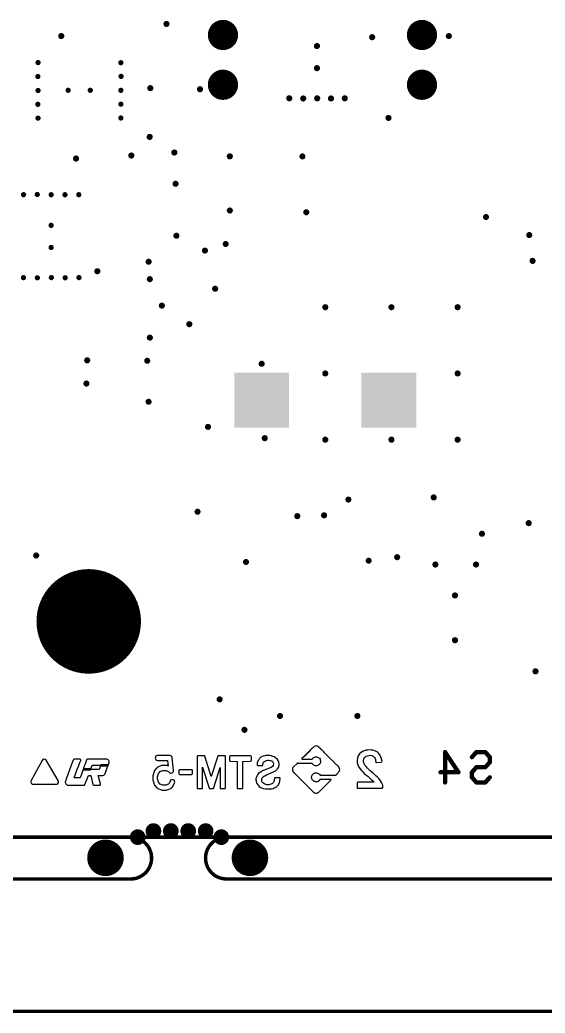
# Model space of a CAD drawing. Header units: inches. Extents: x -10 to 237, y -10 to 218.
# Drawn here: x 81 to 111.2, y -10.1 to 46.9 of the extents above; entities that cross this region are included whole.
import ezdxf

# ---------------------------------------------------------------- set-up
doc = ezdxf.new("R2010")
doc.units = ezdxf.units.IN
doc.header["$MEASUREMENT"] = 0
doc.layers.get('0').update_dxf_attribs({"color": 1})
doc.layers.add('1_DRL', color=12, linetype='Continuous')
doc.layers.add('3_GBS', color=52, linetype='Continuous')

# ---------------------------------------------------------------- blocks, each defined once
blk = doc.blocks.new('D10ROUND0_3X0_3')
at = {"const_width": 0.15}
blk.add_lwpolyline([(0.075, 0, 1), (-0.075, 0, 1), (0.075, 0)], format="xyb", dxfattribs=at)
blk = doc.blocks.new('D11ROUND0_35001X0_35001')
at = {"const_width": 0.175005}
blk.add_lwpolyline([(0.087502, 0, 1), (-0.087502, 0, 1), (0.087502, 0)], format="xyb", dxfattribs=at)
blk = doc.blocks.new('D16ROUND3_29999X3_29999')
at = {"const_width": 1.649995}
blk.add_lwpolyline([(0.824998, 0, 1), (-0.824998, 0, 1), (0.824998, 0)], format="xyb", dxfattribs=at)
blk = doc.blocks.new('D12ROUND0_7X0_7')
at = {"const_width": 0.35}
blk.add_lwpolyline([(0.175, 0, 1), (-0.175, 0, 1), (0.175, 0)], format="xyb", dxfattribs=at)
blk = doc.blocks.new('D19ROUND1_8X1_8')
at = {"const_width": 0.9}
blk.add_lwpolyline([(0.45, 0, 1), (-0.45, 0, 1), (0.45, 0)], format="xyb", dxfattribs=at)
blk = doc.blocks.new('D64ROUND1_73479X1_73479')
at = {"const_width": 0.867395}
blk.add_lwpolyline([(0.433698, 0, 1), (-0.433698, 0, 1), (0.433698, 0)], format="xyb", dxfattribs=at)
blk = doc.blocks.new('D65RECTANGLE3_15719X3_1572')
blk.add_solid([(-1.578595, -1.5786), (1.578595, -1.5786), (-1.578595, 1.5786), (1.578595, 1.5786)])
blk = doc.blocks.new('D70ROUND6_00199X6_00199')
at = {"const_width": 3.000995}
blk.add_lwpolyline([(1.500498, 0, 1), (-1.500498, 0, 1), (1.500498, 0)], format="xyb", dxfattribs=at)
blk = doc.blocks.new('D82ROUND0_9X0_9')
at = {"const_width": 0.45}
blk.add_lwpolyline([(0.225, 0, 1), (-0.225, 0, 1), (0.225, 0)], format="xyb", dxfattribs=at)
blk = doc.blocks.new('D87ROUND2_1X2_1')
at = {"const_width": 1.05}
blk.add_lwpolyline([(0.525, 0, 1), (-0.525, 0, 1), (0.525, 0)], format="xyb", dxfattribs=at)

msp = doc.modelspace()

# ---------------------------------------------------------------- linework, layer by layer
at = {"layer": '3_GBS'}
for points in [[(97.00631, 3.48361), (97.01063, 3.48013), (97.08365, 3.40713), (97.08497, 3.40538), (97.18807, 3.30284), (97.19056, 3.29938), (97.19221, 3.29763), (97.19678, 3.29415), (97.2725, 3.2177), (97.27679, 3.21422), (97.29594, 3.19509), (97.29727, 3.19336), (97.74804, 2.7432), (97.74936, 2.74147), (97.90598, 2.58679), (97.90598, 2.58679, 0.152722), (98.04502, 2.52423), (98.06056, 2.52161), (98.11555, 2.53119), (98.16475, 2.55029), (98.1709, 2.55377), (98.21276, 2.58679), (98.21565, 2.58854), (98.90674, 3.2785), (98.90674, 3.2785, 0.576161), (98.90064, 3.31676), (98.29389, 3.31676), (98.29389, 3.31676, 0.204275), (98.28149, 3.30459), (98.25363, 3.26288), (98.2489, 3.25765), (98.20016, 3.2177), (98.1884, 3.21074), (98.16849, 3.20205), (98.16849, 3.20205, -0.249321), (97.98604, 3.1864), (97.93168, 3.20899), (97.87918, 3.24896), (97.87392, 3.25417), (97.85838, 3.27505), (97.85838, 3.27505, -0.415781), (97.89246, 3.62958), (97.93105, 3.65915), (97.99112, 3.68348), (97.99785, 3.68521), (98.03745, 3.69042), (98.03745, 3.69042, -0.236988), (98.23996, 3.61742), (98.24911, 3.61048), (98.25261, 3.607), (98.28375, 3.56006), (98.29152, 3.55313), (98.29579, 3.55138), (99.17483, 3.55138), (99.1791, 3.55313), (99.18187, 3.55486), (99.24847, 3.6209), (99.24976, 3.62265), (99.31928, 3.69217), (99.32363, 3.69562), (99.35276, 3.72519), (99.36917, 3.74777), (99.37255, 3.75125), (99.38598, 3.77038), (99.38794, 3.77386), (99.38939, 3.77731), (99.39233, 3.78254), (99.39393, 3.78775), (99.40138, 3.80512), (99.40333, 3.8086), (99.40895, 3.82425), (99.41616, 3.87812), (99.41621, 3.8816), (99.40801, 3.93896), (99.38741, 3.98762), (99.3555, 4.03108), (99.26432, 4.12318), (99.26157, 4.12666), (99.25731, 4.13014), (99.07842, 4.30916), (99.07567, 4.31262), (99.07135, 4.3161), (98.88977, 4.49859), (98.88545, 4.50207), (98.6803, 4.70715), (98.67748, 4.71063), (98.54822, 4.83923), (98.54547, 4.84271), (98.4978, 4.88965), (98.49541, 4.89311), (98.36231, 5.02521), (98.35957, 5.02869), (98.35528, 5.03215), (98.28411, 5.10342), (98.2819, 5.1069), (98.25794, 5.12948), (98.25398, 5.13471), (98.24753, 5.13992), (98.21822, 5.16946), (98.21548, 5.17294), (98.2136, 5.17467), (98.20796, 5.17815), (98.17275, 5.20596), (98.1633, 5.21117), (98.11471, 5.23029), (98.06115, 5.23811), (98.05886, 5.23811), (98.00399, 5.23029), (98.00041, 5.22856), (97.95543, 5.21117), (97.95289, 5.20944), (97.94598, 5.20596), (97.90052, 5.16946), (97.84514, 5.11383), (97.84024, 5.11038), (97.83836, 5.10863), (97.83463, 5.10342), (97.76346, 5.03215), (97.76104, 5.03042), (97.75916, 5.02869), (97.75642, 5.02521), (97.6331, 4.90182), (97.62795, 4.89834), (97.62604, 4.89659), (97.62094, 4.88965), (97.57748, 4.84619), (97.57514, 4.84444), (97.57326, 4.84271), (97.57052, 4.83923), (97.44126, 4.71063), (97.43844, 4.70715), (97.38736, 4.65676), (97.38457, 4.65328), (97.24205, 4.51076), (97.24205, 4.51076, 0.651637), (97.24748, 4.47078), (97.82185, 4.47078), (97.83389, 4.47947), (97.83539, 4.48122), (97.84794, 4.50207), (97.87395, 4.53334), (97.91573, 4.56636), (97.92127, 4.56984), (97.92993, 4.5768), (97.93313, 4.57853), (97.97352, 4.59417), (97.97352, 4.59417, -0.241753), (98.14522, 4.59417), (98.18561, 4.57853), (98.24517, 4.53334), (98.28578, 4.47947), (98.29643, 4.45341), (98.29709, 4.44993), (98.2983, 4.44645), (98.2983, 4.44645, -0.165505), (98.3153, 4.32653), (98.30902, 4.28307), (98.29582, 4.25181), (98.29429, 4.24658), (98.28563, 4.22572), (98.24263, 4.17012), (98.19635, 4.13362), (98.18919, 4.13014), (98.18479, 4.12666), (98.18479, 4.12666, -0.388381), (97.85177, 4.19966), (97.84839, 4.20314), (97.83308, 4.22747), (97.82376, 4.23441), (97.02307, 4.23616), (97.00003, 4.23964), (97.00003, 4.23964, 0.434534), (96.96552, 4.23441), (96.76585, 4.03629), (96.73123, 3.98935), (96.70852, 3.93548), (96.70141, 3.8816), (96.70136, 3.87985), (96.70829, 3.82598), (96.71428, 3.8086), (96.71616, 3.80512), (96.7297, 3.7721), (96.73163, 3.76862), (96.76488, 3.72519), (96.7897, 3.70086), (96.79402, 3.69562), (96.79838, 3.69217), (96.81743, 3.67304), (96.81878, 3.67129), (96.87133, 3.61917), (96.87268, 3.61742)], [(88.75085, 3.04457), (88.75085, 3.04457, 0.109641), (88.77976, 2.99138), (88.92045, 2.82979), (88.92045, 2.82979, 0.123713), (88.9762, 2.7907), (89.18771, 2.7097), (89.18771, 2.7097, 0.091623), (89.23764, 2.70047), (89.4491, 2.70048), (89.4491, 2.70048, 0.091417), (89.49911, 2.7097), (89.71064, 2.7907), (89.71064, 2.7907, 0.123694), (89.76637, 2.82979), (89.83627, 2.91008), (89.83627, 2.91008, 0.077361), (89.85928, 2.94637), (89.92979, 3.10833), (89.92979, 3.10833, 0.414251), (89.857474, 3.292197), (89.857474, 3.292197, 0.414251), (89.67361, 3.21986), (89.61168, 3.07762), (89.57821, 3.03916), (89.42334, 2.97988), (89.26347, 2.97988), (89.10861, 3.03916), (89.01072, 3.15163), (88.95433, 3.34592), (88.95433, 3.46817), (89.01072, 3.66245), (89.10861, 3.77492), (89.26347, 3.83421), (89.42334, 3.83421), (89.57821, 3.77492), (89.62583, 3.72021), (89.62583, 3.72021, 0.730659), (89.8702, 3.8257), (89.79974, 4.55422), (89.79974, 4.55422, 0.386226), (89.66068, 4.68046), (88.95563, 4.68046), (88.95563, 4.68046, 0.414214), (88.81593, 4.54076), (88.81593, 4.54076, 0.414214), (88.95563, 4.40106), (89.53383, 4.40106), (89.56497, 4.07916), (89.49911, 4.10436), (89.49911, 4.10436, 0.09175), (89.44912, 4.11361), (89.2377, 4.11361), (89.2377, 4.11361, 0.09175), (89.18771, 4.10436), (88.9762, 4.02339), (88.9762, 4.02339, 0.123557), (88.92045, 3.98429), (88.77976, 3.8227), (88.77976, 3.8227, 0.109623), (88.75085, 3.76951), (88.68057, 3.52732), (88.68057, 3.52732, 0.071394), (88.67493, 3.48803), (88.67493, 3.32605), (88.67493, 3.32605, 0.071394), (88.68057, 3.28676)], [(91.51628, 2.78318), (91.53025, 2.79187), (91.5366, 2.80579), (91.537, 4.01109), (91.53751, 4.01109), (91.91508, 2.80231), (91.92252, 2.79014), (91.93487, 2.78318), (92.14767, 2.78318), (92.1525, 2.78493), (92.16418, 2.79535), (92.16601, 2.79883), (92.54139, 4.00586), (92.54218, 4.00586), (92.54231, 4.005), (92.54244, 2.80751), (92.54546, 2.7971), (92.55498, 2.78666), (92.55813, 2.78493), (92.56296, 2.78318), (92.82636, 2.78318), (92.83121, 2.78493), (92.83433, 2.78666), (92.83675, 2.78841), (92.84594, 2.80231), (92.8467, 2.80579), (92.84683, 4.64111), (92.84625, 4.64459), (92.83802, 4.65849), (92.82968, 4.66369), (92.42765, 4.66369), (92.42765, 4.66369, 0.208871), (92.41219, 4.64805), (92.04013, 3.48099), (92.03881, 3.48186), (91.67205, 4.64632), (91.66606, 4.65676), (91.65598, 4.66369), (91.25285, 4.66369), (91.24927, 4.66197), (91.23901, 4.65153), (91.23568, 4.64111), (91.23548, 2.80982), (91.23548, 2.80982, 0.342475), (91.25615, 2.78318)], [(93.53342, 4.35087), (93.53352, 2.80751), (93.53654, 2.7971), (93.54609, 2.78666), (93.54924, 2.78493), (93.55407, 2.78318), (93.83946, 2.78318), (93.84429, 2.78493), (93.84744, 2.78666), (93.84744, 2.78666, 0.254403), (93.86013, 2.80998), (93.86011, 4.35087), (94.29163, 4.35259), (94.29163, 4.35259, 0.354729), (94.34187, 4.40995), (94.34192, 4.60514), (94.34192, 4.60514, 0.341452), (94.29666, 4.66369), (93.12326, 4.66369), (93.09966, 4.65153), (93.0829, 4.62895), (93.07807, 4.60809), (93.07802, 4.4117), (93.07802, 4.4117, 0.362932), (93.12829, 4.35259)], [(94.74233, 2.96047, 0.121398), (94.85328, 2.87355), (94.87929, 2.85618), (95.0135, 2.79883), (95.01419, 2.79796), (95.01431, 2.79951), (95.0198, 2.7971), (95.16666, 2.76581), (95.43887, 2.76581), (95.51698, 2.7797), (95.59514, 2.80055), (95.6593, 2.82489), (95.72295, 2.85793), (95.72732, 2.86139), (95.78256, 2.89616), (95.78256, 2.89616, 0.121907), (95.92323, 3.05778), (95.92323, 3.05778, 0.078202), (95.97281, 3.18465), (95.98139, 3.21247), (95.9853, 3.38452), (95.98078, 3.40017), (95.97156, 3.40886), (95.96798, 3.41061), (95.96125, 3.41234), (95.68378, 3.41234), (95.68378, 3.41234, 0.348039), (95.65991, 3.388), (95.65688, 3.25417), (95.63677, 3.19336), (95.63677, 3.19336, -0.195628), (95.523, 3.06474), (95.46707, 3.03693), (95.46707, 3.03693, -0.300057), (95.0023, 3.11861), (95.0023, 3.11861, -0.493453), (95.03435, 3.46621), (95.04289, 3.4749), (95.11139, 3.52532), (95.2039, 3.57746), (95.34144, 3.63482), (95.48439, 3.68348), (95.69653, 3.78254), (95.69895, 3.78427), (95.72173, 3.80512), (95.77156, 3.83814), (95.79239, 3.859), (95.79331, 3.86075), (95.84802, 3.91462), (95.84802, 3.91462, 0.282415), (95.91368, 4.31262), (95.89361, 4.36476), (95.87517, 4.39778), (95.87454, 4.39953), (95.83588, 4.45513), (95.71149, 4.56636), (95.64817, 4.60461), (95.58188, 4.63588), (95.57916, 4.63763), (95.50387, 4.66369), (95.40032, 4.68282), (95.32313, 4.6863), (95.32313, 4.6863, 0.06447), (95.12699, 4.67065), (95.01058, 4.64459), (94.91373, 4.60113), (94.88432, 4.58201), (94.80903, 4.51597), (94.78541, 4.48295), (94.77098, 4.45689), (94.7469, 4.42211), (94.71741, 4.36128), (94.71635, 4.35955), (94.68231, 4.26397), (94.68114, 4.25874), (94.67192, 4.15272), (94.67192, 4.15272, 0.253012), (94.69257, 4.11102), (94.97578, 4.11102), (94.97578, 4.11102, 0.336547), (94.99641, 4.13708), (94.99684, 4.18226), (94.99684, 4.18226, -0.187115), (95.04502, 4.30393), (95.04502, 4.30393, -0.101402), (95.08846, 4.34911), (95.08846, 4.34911, -0.087294), (95.20944, 4.40822), (95.20944, 4.40822, -0.126056), (95.47951, 4.38737), (95.51601, 4.3752), (95.5307, 4.36476), (95.53649, 4.35955), (95.55528, 4.3387), (95.55528, 4.3387, -0.428154), (95.55013, 4.05366), (95.5453, 4.0467), (95.47075, 3.99804), (95.07502, 3.84683), (94.96946, 3.79644), (94.89968, 3.75646), (94.81241, 3.6939), (94.73811, 3.62786), (94.68762, 3.57223), (94.64825, 3.50619), (94.61678, 3.40365), (94.61678, 3.40365, 0.147043), (94.62432, 3.18465), (94.63453, 3.13947), (94.66308, 3.06995), (94.71048, 2.99349), (94.74233, 2.96047)], [(101.84889, 2.80591), (101.84889, 2.80591, 0.40076), (101.89566, 2.85057), (101.89566, 2.85057, 0.145077), (101.82977, 3.12364), (101.82977, 3.12364, 0.086205), (101.49327, 3.52562), (101.49327, 3.52562, -0.005943), (101.16927, 3.80627), (101.16927, 3.80627, -0.048768), (100.86597, 4.13334), (100.86597, 4.13334, -0.104017), (100.78179, 4.31084), (100.78179, 4.31084, -0.33343), (100.92459, 4.64111), (100.92459, 4.64111, -0.200631), (101.25403, 4.68185), (101.25403, 4.68185, -0.181647), (101.41072, 4.56705), (101.41072, 4.56705, -0.145799), (101.48364, 4.32227), (101.48364, 4.32227, 0.4498), (101.53604, 4.27581), (101.80414, 4.30533), (101.80414, 4.30533, 0.414082), (101.84554, 4.35696), (101.84554, 4.35696, 0.067146), (101.7855, 4.59849), (101.7855, 4.59849, 0.255114), (101.31979, 4.98569), (101.31979, 4.98569, 0.097618), (100.92433, 4.98569), (100.92433, 4.98569, 0.110962), (100.65449, 4.86659), (100.65449, 4.86659, 0.230283), (100.41359, 4.40555), (100.41359, 4.40555, 0.185018), (100.58517, 3.91358), (100.58517, 3.91358, 0.045289), (100.91611, 3.58295), (100.91611, 3.58295, -0.01092), (101.32667, 3.22555), (101.32667, 3.22555, -0.030025), (101.37968, 3.17111), (101.40041, 3.14711), (100.45868, 3.14711), (100.45868, 3.14711, 0.414276), (100.41186, 3.1003), (100.41186, 2.85272), (100.41186, 2.85272, 0.414214), (100.45868, 2.80591)], [(83.11825, 3.03393), (83.11825, 3.03306), (83.12135, 3.0322), (83.14934, 3.03306), (83.17459, 3.0383), (83.17459, 3.0383, 0.529626), (83.24345, 3.26075), (82.54931, 4.42173), (82.54931, 4.42173, 0.522394), (82.3213, 4.40611), (81.69039, 3.24338), (81.69039, 3.24338, 0.616665), (81.82714, 3.0322), (81.82714, 3.03393)], [(84.73702, 2.98348), (84.74408, 2.98524), (84.74883, 2.98696), (84.77014, 3.00261), (84.77402, 3.00782), (84.77964, 3.01826), (84.98093, 3.53792), (85.11189, 3.53792), (85.12642, 3.48229), (85.12767, 3.4736), (85.12965, 3.46667), (85.13181, 3.46144), (85.24565, 3.02522), (85.25462, 3.00609), (85.27486, 2.98872), (85.28337, 2.98524), (85.29043, 2.98348), (85.63132, 2.98348), (85.63132, 2.98348, 0.437803), (85.6758, 3.053), (85.54235, 3.53792), (85.80732, 3.53964), (85.81962, 3.54312), (85.81962, 3.54312, 0.246074), (85.94072, 3.64566), (86.11751, 4.12361), (85.69338, 4.12361), (85.60336, 3.88899), (84.67786, 3.88899), (84.50148, 3.4006), (84.15581, 3.4006), (84.17565, 3.45275), (84.17979, 3.45971), (84.21733, 3.56225), (84.22063, 3.56746), (84.26033, 3.67523), (84.26338, 3.68043), (84.26638, 3.68739), (84.269, 3.69781), (84.34169, 3.88899), (84.34603, 3.89595), (84.42968, 4.12013), (84.43389, 4.12709), (84.4707, 4.22791), (84.47433, 4.23484), (84.47707, 4.2418), (84.47928, 4.25049), (84.53758, 4.40345), (84.53758, 4.40345, 0.480689), (84.48899, 4.47645), (84.16676, 4.47645), (84.16676, 4.47645, 0.404606), (84.11053, 4.41734), (84.11053, 4.41734, 0.20251), (84.0935, 4.37703), (84.09371, 4.37215), (83.98226, 4.07322), (83.97911, 4.06801), (83.72574, 3.38498), (83.72485, 3.3815), (83.65785, 3.199), (83.65785, 3.199, 0.066182), (83.6519, 3.15406), (83.6519, 3.15406, 0.320514), (83.76867, 2.99044), (83.81045, 2.98348)], [(86.11751, 4.12361), (86.11814, 4.12537), (86.12073, 4.13057), (86.15408, 4.2227), (86.15408, 4.2227, 0.175711), (86.16715, 4.25874), (86.16701, 4.26265), (86.1726, 4.32507), (86.1726, 4.32507, 0.130043), (86.16605, 4.35303), (86.16605, 4.35303, 0.261188), (86.03778, 4.47469), (84.92686, 4.47645), (84.92686, 4.47645, 0.416915), (84.86958, 4.41386), (84.86958, 4.41386, 0.179675), (84.85569, 4.37563), (84.78812, 4.18965), (84.78812, 4.18965, 0.186983), (84.77423, 4.15143), (84.74565, 4.07322), (84.7425, 4.06801), (84.67786, 3.88899), (85.10704, 3.88899), (85.11791, 3.91333), (85.11873, 3.92029), (85.20303, 4.12361)], [(86.09043, 4.09821), (86.09043, 4.09821, 1), (86.09043, 4.14901), (85.71878, 4.14901), (85.71878, 4.14901, 0.414214), (85.69338, 4.12361), (85.69338, 4.12361, 0.414214), (85.71878, 4.09821)], [(85.08164, 3.86359), (85.08164, 3.86359, 1), (85.08164, 3.91439), (84.70486, 3.91439), (84.70486, 3.91439, 0.414214), (84.67946, 3.88899), (84.67946, 3.88899, 0.414214), (84.70486, 3.86359)], [(90.17422, 3.64871), (90.17485, 3.6435), (90.17605, 3.63827), (90.18826, 3.61742), (90.20767, 3.60525), (90.2143, 3.60352), (90.91585, 3.60352), (90.92245, 3.60525), (90.92687, 3.607), (90.9333, 3.61048), (90.9497, 3.62786), (90.956, 3.65044), (90.9561, 3.82425), (90.9561, 3.82425, 0.360448), (90.9146, 3.87292), (90.21554, 3.87292), (90.21554, 3.87292, 0.319622), (90.17401, 3.80164)]]:
    msp.add_lwpolyline(points, format="xyb", close=True, dxfattribs=at)
for points, const_width in [([(105.46357, 3.14262), (105.46357, 4.88104)], 0.25001), ([(105.46357, 4.88104), (106.23344, 3.72209)], 0.25001), ([(107.26356, 4.88104), (107.00695, 4.5913)], 0.25001), ([(107.77682, 4.88104), (107.26356, 4.88104)], 0.25001), ([(108.03344, 4.5913), (107.77682, 4.88104)], 0.25001), ([(108.03344, 4.30157), (108.03344, 4.5913)], 0.25001), ([(107.00695, 3.72209), (107.26356, 4.01183)], 0.25001), ([(107.26356, 4.01183), (107.77682, 4.01183)], 0.25001), ([(107.77682, 4.01183), (108.03344, 4.30157)], 0.25001), ([(106.23344, 3.72209), (105.20695, 3.72209)], 0.25001), ([(107.00695, 3.43235), (107.00695, 3.72209)], 0.25001), ([(107.26356, 3.14262), (107.00695, 3.43235)], 0.25001), ([(108.03344, 3.43235), (107.77682, 3.14262)], 0.25001), ([(107.77682, 3.14262), (107.26356, 3.14262)], 0.25001), ([(0, 0), (112.39477, 0)], 0.2), ([(17.97997, -2.4), (87.40983, -2.4)], 0.2), ([(92.90982, -2.4), (127.27475, -2.4)], 0.2), ([(-5.99999, -9.99998), (233.19953, -9.99998)], 0.2)]:
    msp.add_lwpolyline(points, dxfattribs=dict(at, const_width=const_width))
for points, const_width in [([(105.401068, 4.88104, 1), (105.526073, 4.88104, 1), (105.401068, 4.88104)], 0.125005), ([(105.401068, 4.88104, 1), (105.526073, 4.88104, 1), (105.401068, 4.88104)], 0.125005), ([(105.401068, 4.88104, 1), (105.526073, 4.88104, 1), (105.401068, 4.88104)], 0.125005), ([(106.944448, 4.5913, 1), (107.069453, 4.5913, 1), (106.944448, 4.5913)], 0.125005), ([(106.944448, 4.5913, 1), (107.069453, 4.5913, 1), (106.944448, 4.5913)], 0.125005), ([(107.201058, 4.88104, 1), (107.326062, 4.88104, 1), (107.201058, 4.88104)], 0.125005), ([(107.201058, 4.88104, 1), (107.326062, 4.88104, 1), (107.201058, 4.88104)], 0.125005), ([(107.201058, 4.88104, 1), (107.326062, 4.88104, 1), (107.201058, 4.88104)], 0.125005), ([(107.714318, 4.88104, 1), (107.839322, 4.88104, 1), (107.714318, 4.88104)], 0.125005), ([(107.714318, 4.88104, 1), (107.839322, 4.88104, 1), (107.714318, 4.88104)], 0.125005), ([(107.714318, 4.88104, 1), (107.839322, 4.88104, 1), (107.714318, 4.88104)], 0.125005), ([(107.970938, 4.5913, 1), (108.095942, 4.5913, 1), (107.970938, 4.5913)], 0.125005), ([(107.970938, 4.5913, 1), (108.095942, 4.5913, 1), (107.970938, 4.5913)], 0.125005), ([(107.970938, 4.5913, 1), (108.095942, 4.5913, 1), (107.970938, 4.5913)], 0.125005), ([(107.201058, 4.01183, 1), (107.326062, 4.01183, 1), (107.201058, 4.01183)], 0.125005), ([(107.201058, 4.01183, 1), (107.326062, 4.01183, 1), (107.201058, 4.01183)], 0.125005), ([(107.201058, 4.01183, 1), (107.326062, 4.01183, 1), (107.201058, 4.01183)], 0.125005), ([(107.714318, 4.01183, 1), (107.839322, 4.01183, 1), (107.714318, 4.01183)], 0.125005), ([(107.714318, 4.01183, 1), (107.839322, 4.01183, 1), (107.714318, 4.01183)], 0.125005), ([(107.714318, 4.01183, 1), (107.839322, 4.01183, 1), (107.714318, 4.01183)], 0.125005), ([(107.970938, 4.30157, 1), (108.095942, 4.30157, 1), (107.970938, 4.30157)], 0.125005), ([(107.970938, 4.30157, 1), (108.095942, 4.30157, 1), (107.970938, 4.30157)], 0.125005), ([(107.970938, 4.30157, 1), (108.095942, 4.30157, 1), (107.970938, 4.30157)], 0.125005), ([(105.144448, 3.72209, 1), (105.269453, 3.72209, 1), (105.144448, 3.72209)], 0.125005), ([(105.144448, 3.72209, 1), (105.269453, 3.72209, 1), (105.144448, 3.72209)], 0.125005), ([(106.170938, 3.72209, 1), (106.295943, 3.72209, 1), (106.170938, 3.72209)], 0.125005), ([(106.170938, 3.72209, 1), (106.295943, 3.72209, 1), (106.170938, 3.72209)], 0.125005), ([(106.170938, 3.72209, 1), (106.295943, 3.72209, 1), (106.170938, 3.72209)], 0.125005), ([(106.944448, 3.72209, 1), (107.069453, 3.72209, 1), (106.944448, 3.72209)], 0.125005), ([(106.944448, 3.72209, 1), (107.069453, 3.72209, 1), (106.944448, 3.72209)], 0.125005), ([(106.944448, 3.72209, 1), (107.069453, 3.72209, 1), (106.944448, 3.72209)], 0.125005), ([(106.944448, 3.43235, 1), (107.069453, 3.43235, 1), (106.944448, 3.43235)], 0.125005), ([(106.944448, 3.43235, 1), (107.069453, 3.43235, 1), (106.944448, 3.43235)], 0.125005), ([(106.944448, 3.43235, 1), (107.069453, 3.43235, 1), (106.944448, 3.43235)], 0.125005), ([(107.970938, 3.43235, 1), (108.095942, 3.43235, 1), (107.970938, 3.43235)], 0.125005), ([(105.401068, 3.14262, 1), (105.526073, 3.14262, 1), (105.401068, 3.14262)], 0.125005), ([(107.201058, 3.14262, 1), (107.326062, 3.14262, 1), (107.201058, 3.14262)], 0.125005), ([(107.201058, 3.14262, 1), (107.326062, 3.14262, 1), (107.201058, 3.14262)], 0.125005), ([(107.201058, 3.14262, 1), (107.326062, 3.14262, 1), (107.201058, 3.14262)], 0.125005), ([(107.714318, 3.14262, 1), (107.839322, 3.14262, 1), (107.714318, 3.14262)], 0.125005), ([(107.714318, 3.14262, 1), (107.839322, 3.14262, 1), (107.714318, 3.14262)], 0.125005), ([(107.714318, 3.14262, 1), (107.839322, 3.14262, 1), (107.714318, 3.14262)], 0.125005), ([(87.35983, 0, 1), (87.45983, 0, 1), (87.35983, 0)], 0.1), ([(92.85982, 0, 1), (92.95982, 0, 1), (92.85982, 0)], 0.1), ([(87.35983, -2.4, 1), (87.45983, -2.4, 1), (87.35983, -2.4)], 0.1), ([(87.35983, -2.4, 1), (87.45983, -2.4, 1), (87.35983, -2.4)], 0.1), ([(87.35983, -2.4, 1), (87.45983, -2.4, 1), (87.35983, -2.4)], 0.1), ([(92.85982, -2.4, 1), (92.95982, -2.4, 1), (92.85982, -2.4)], 0.1), ([(92.85982, -2.4, 1), (92.95982, -2.4, 1), (92.85982, -2.4)], 0.1)]:
    msp.add_lwpolyline(points, format="xyb", close=True, dxfattribs=dict(at, const_width=const_width))
at = {"layer": '3_GBS', "const_width": 0.2}
for points in [[(87.40983, -2.4, 1), (87.40983, 0)], [(92.90982, 0, 0.414214), (91.70982, -1.2), (91.70982, -1.2, 0.414214), (92.90982, -2.4)]]:
    msp.add_lwpolyline(points, format="xyb", dxfattribs=at)

# ---------------------------------------------------------------- block references
at = {"layer": '1_DRL'}
for name, p in [('D11ROUND0_35001X0_35001', (89.46642, 46.6725)), ('D11ROUND0_35001X0_35001', (83.42376, 45.97654)), ('D11ROUND0_35001X0_35001', (101.27742, 45.9105)), ('D11ROUND0_35001X0_35001', (105.68178, 45.974)), ('D11ROUND0_35001X0_35001', (98.1075, 45.4025)), ('D10ROUND0_3X0_3', (82.09026, 44.45254)), ('D10ROUND0_3X0_3', (86.84768, 44.44492)), ('D11ROUND0_35001X0_35001', (98.1075, 44.1325)), ('D10ROUND0_3X0_3', (82.0801, 43.65244)), ('D10ROUND0_3X0_3', (86.85784, 43.66006)), ('D10ROUND0_3X0_3', (82.09026, 42.8498)), ('D10ROUND0_3X0_3', (83.82, 42.8625)), ('D10ROUND0_3X0_3', (85.09, 42.8625)), ('D10ROUND0_3X0_3', (86.84768, 42.85996)), ('D11ROUND0_35001X0_35001', (88.53932, 42.98696)), ('D11ROUND0_35001X0_35001', (91.39174, 42.926)), ('D10ROUND0_3X0_3', (82.0801, 42.05732)), ('D10ROUND0_3X0_3', (86.84768, 42.06748)), ('D11ROUND0_35001X0_35001', (96.51746, 42.40276)), ('D11ROUND0_35001X0_35001', (97.31756, 42.3926)), ('D11ROUND0_35001X0_35001', (98.1202, 42.40276)), ('D11ROUND0_35001X0_35001', (98.91268, 42.3926)), ('D11ROUND0_35001X0_35001', (99.70516, 42.40276)), ('D10ROUND0_3X0_3', (82.09026, 41.26484)), ('D10ROUND0_3X0_3', (86.84768, 41.275)), ('D11ROUND0_35001X0_35001', (102.21468, 41.27754)), ('D11ROUND0_35001X0_35001', (88.50122, 40.18788)), ('D11ROUND0_35001X0_35001', (89.916, 39.29126)), ('D11ROUND0_35001X0_35001', (84.27212, 38.94836)), ('D11ROUND0_35001X0_35001', (87.44712, 39.11854)), ('D11ROUND0_35001X0_35001', (93.1037, 39.07536)), ('D11ROUND0_35001X0_35001', (97.27438, 39.06774)), ('D11ROUND0_35001X0_35001', (89.98712, 37.49802)), ('D10ROUND0_3X0_3', (81.25968, 36.87064)), ('D10ROUND0_3X0_3', (82.04454, 36.8808)), ('D10ROUND0_3X0_3', (82.84464, 36.87064)), ('D10ROUND0_3X0_3', (83.63712, 36.87064)), ('D10ROUND0_3X0_3', (84.4296, 36.87064)), ('D11ROUND0_35001X0_35001', (93.1037, 35.96386)), ('D11ROUND0_35001X0_35001', (97.49282, 35.86226)), ('D11ROUND0_35001X0_35001', (107.81538, 35.59048)), ('D10ROUND0_3X0_3', (82.8421, 35.11296)), ('D11ROUND0_35001X0_35001', (90.03792, 34.51606)), ('D11ROUND0_35001X0_35001', (92.86494, 34.04108)), ('D11ROUND0_35001X0_35001', (110.2995, 34.55416)), ('D10ROUND0_3X0_3', (82.8421, 33.84296)), ('D11ROUND0_35001X0_35001', (91.67368, 33.66516)), ('D11ROUND0_35001X0_35001', (88.44026, 33.02254)), ('D11ROUND0_35001X0_35001', (110.49, 33.07334)), ('D11ROUND0_35001X0_35001', (85.4964, 32.47898)), ('D10ROUND0_3X0_3', (81.25206, 32.11322)), ('D10ROUND0_3X0_3', (82.05216, 32.10306)), ('D10ROUND0_3X0_3', (82.8548, 32.11322)), ('D10ROUND0_3X0_3', (83.64728, 32.10306)), ('D10ROUND0_3X0_3', (84.43976, 32.11322)), ('D11ROUND0_35001X0_35001', (88.50884, 32.02432)), ('D11ROUND0_35001X0_35001', (92.26042, 31.47314)), ('D11ROUND0_35001X0_35001', (89.19972, 30.5054)), ('D11ROUND0_35001X0_35001', (98.58502, 30.41396)), ('D11ROUND0_35001X0_35001', (102.38486, 30.41396)), ('D11ROUND0_35001X0_35001', (106.1847, 30.41396)), ('D11ROUND0_35001X0_35001', (90.7796, 29.4386)), ('D11ROUND0_35001X0_35001', (88.51138, 28.66898)), ('D11ROUND0_35001X0_35001', (84.9122, 27.36596)), ('D11ROUND0_35001X0_35001', (88.35898, 27.34056)), ('D11ROUND0_35001X0_35001', (94.9325, 27.16784)), ('D11ROUND0_35001X0_35001', (98.58502, 26.61158)), ('D11ROUND0_35001X0_35001', (106.1847, 26.61158)), ('D11ROUND0_35001X0_35001', (84.86648, 26.035)), ('D11ROUND0_35001X0_35001', (88.43772, 24.98598)), ('D11ROUND0_35001X0_35001', (91.85148, 23.5458)), ('D11ROUND0_35001X0_35001', (95.10776, 22.8981)), ('D11ROUND0_35001X0_35001', (98.58502, 22.81174)), ('D11ROUND0_35001X0_35001', (102.38486, 22.81174)), ('D11ROUND0_35001X0_35001', (106.1847, 22.81174)), ('D11ROUND0_35001X0_35001', (99.91344, 19.37512)), ('D11ROUND0_35001X0_35001', (104.8131, 19.49704)), ('D11ROUND0_35001X0_35001', (91.2495, 18.67408)), ('D11ROUND0_35001X0_35001', (96.9772, 18.42262)), ('D11ROUND0_35001X0_35001', (98.51898, 18.47088)), ('D11ROUND0_35001X0_35001', (110.26648, 18.0213)), ('D11ROUND0_35001X0_35001', (107.58424, 17.4117)), ('D11ROUND0_35001X0_35001', (81.98358, 16.16456)), ('D11ROUND0_35001X0_35001', (94.03334, 15.79118)), ('D11ROUND0_35001X0_35001', (101.07676, 15.86738)), ('D11ROUND0_35001X0_35001', (102.71506, 16.06804)), ('D11ROUND0_35001X0_35001', (104.90962, 15.6464)), ('D11ROUND0_35001X0_35001', (107.24388, 15.6464)), ('D16ROUND3_29999X3_29999', (85.0011, 12.3825)), ('D11ROUND0_35001X0_35001', (106.0323, 13.87094)), ('D11ROUND0_35001X0_35001', (106.03484, 11.303)), ('D11ROUND0_35001X0_35001', (110.66018, 9.51738)), ('D11ROUND0_35001X0_35001', (92.5195, 7.90702)), ('D11ROUND0_35001X0_35001', (95.9866, 6.95452)), ('D11ROUND0_35001X0_35001', (100.4316, 6.95452)), ('D11ROUND0_35001X0_35001', (93.94444, 6.1595)), ('D12ROUND0_7X0_7', (88.71524, 0.35001)), ('D12ROUND0_7X0_7', (89.71524, 0.35001)), ('D12ROUND0_7X0_7', (90.71524, 0.35001)), ('D12ROUND0_7X0_7', (91.71523, 0.35001)), ('D12ROUND0_7X0_7', (87.81524, 0)), ('D12ROUND0_7X0_7', (92.61523, 0)), ('D19ROUND1_8X1_8', (85.96236, -1.18613)), ('D19ROUND1_8X1_8', (94.25816, -1.18613))]:
    msp.add_blockref(name, p, dxfattribs=at)
at = {"layer": '3_GBS'}
for name, p in [('D64ROUND1_73479X1_73479', (92.71, 46.0375)), ('D64ROUND1_73479X1_73479', (104.14, 46.0375)), ('D64ROUND1_73479X1_73479', (92.71, 43.18)), ('D64ROUND1_73479X1_73479', (104.14, 43.18)), ('D65RECTANGLE3_15719X3_1572', (94.9325, 25.0825)), ('D65RECTANGLE3_15719X3_1572', (102.235, 25.0825)), ('D70ROUND6_00199X6_00199', (85.0011, 12.3825)), ('D82ROUND0_9X0_9', (88.71524, 0.35001)), ('D82ROUND0_9X0_9', (89.71524, 0.35001)), ('D82ROUND0_9X0_9', (90.71524, 0.35001)), ('D82ROUND0_9X0_9', (91.71523, 0.35001)), ('D82ROUND0_9X0_9', (87.81524, 0)), ('D82ROUND0_9X0_9', (92.61523, 0)), ('D87ROUND2_1X2_1', (85.96236, -1.18613)), ('D87ROUND2_1X2_1', (94.25816, -1.18613))]:
    msp.add_blockref(name, p, dxfattribs=at)

doc.saveas('drawing.dxf')
